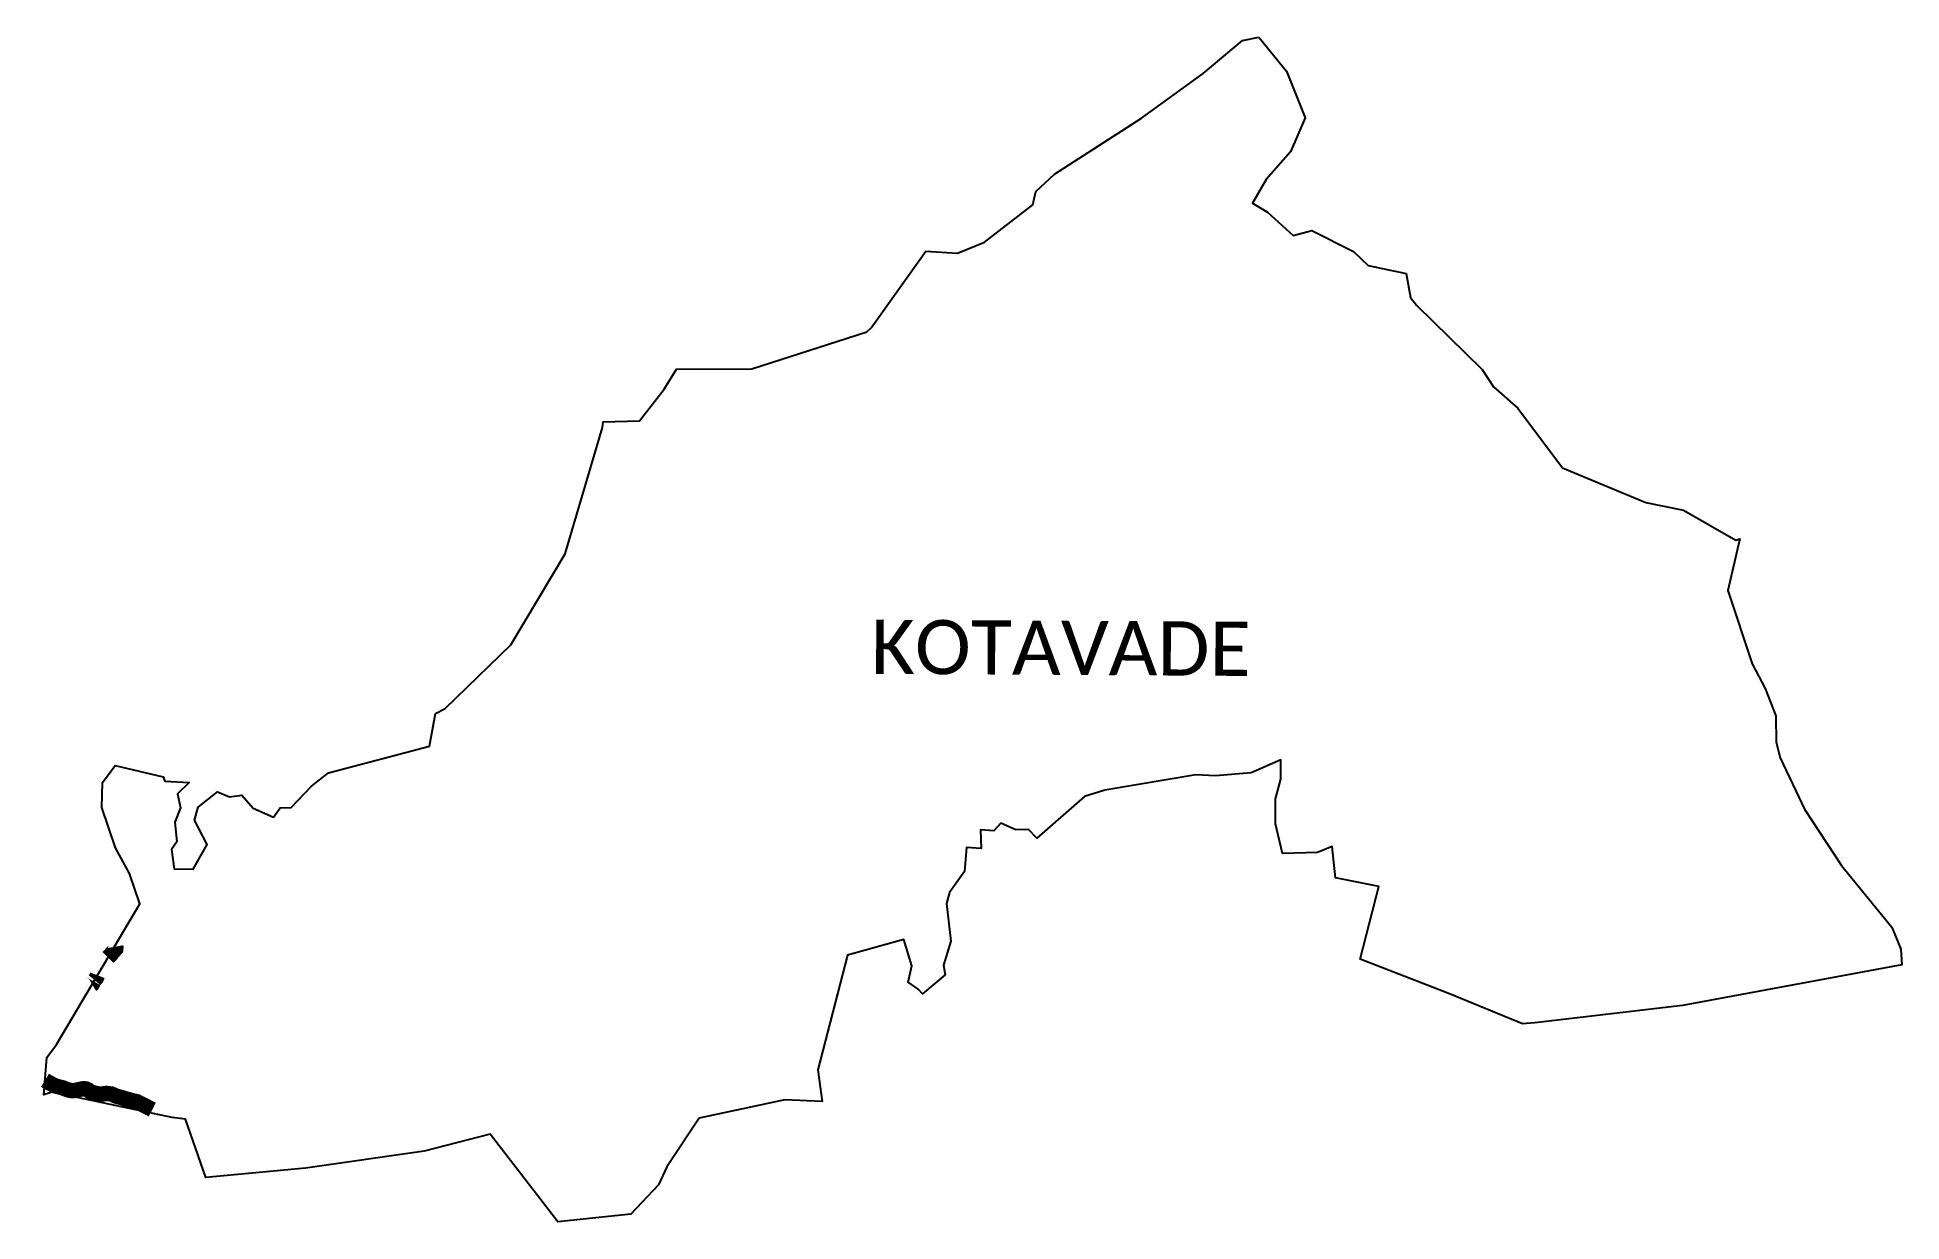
# Model space of a CAD drawing. Header units: metres. Extents: x 317372 to 323421, y 1888698 to 1892541.
import ezdxf

# ---------------------------------------------------------------- set-up
doc = ezdxf.new("R2010")
doc.units = ezdxf.units.M
for name, color, linetype in [('NATURALLY PROTECTED', 3, 'Continuous'), ('village', 3, 'Continuous'), ('VILLAGE NAME', 250, 'Continuous')]:
    doc.layers.add(name, color=color, linetype=linetype)
doc.styles.get("Standard").update_dxf_attribs({"font": 'simplex.shx'})

msp = doc.modelspace()

# ---------------------------------------------------------------- linework, layer by layer
at = {"layer": 'NATURALLY PROTECTED', "const_width": 50, "flags": 128}
for points in [[(317626.3, 1889591), (317626.3, 1889591), (317626.7, 1889588.8), (317626.1, 1889583.3), (317614.5, 1889570.4), (317611.1, 1889565.2), (317601.4, 1889556.2), (317601.1, 1889555.9)], [(317554.9, 1889477.9), (317549.9, 1889468.9), (317549.4, 1889468.6)], [(317566.7, 1889497.8), (317563.4, 1889489.2), (317557.5, 1889482.2)]]:
    msp.add_lwpolyline(points, dxfattribs=at)
at = {"layer": 'NATURALLY PROTECTED', "flags": 128}
msp.add_lwpolyline([(317396.6, 1889157.3, 50, 50, 0), (317407.1, 1889151, 50, 50, 0), (317429, 1889139.1, 50, 50, 0), (317445.8, 1889134.8, 50, 50, 0), (317454.9, 1889132.4, 50, 50, 0), (317463.6, 1889128.8, 50, 50, 0), (317473.4, 1889125.5, 50, 50, 0), (317481.9, 1889123.9, 50, 50, 0), (317488.2, 1889123.5, 50, 50, 0), (317497.9, 1889124.8, 50, 50, 0), (317511.1, 1889128.1, 50, 50, 0), (317521.2, 1889129.9, 50, 50, 0), (317529.8, 1889129.2, 50, 50, 0), (317536.5, 1889126.1, 50, 50, 0), (317543.3, 1889120.3, 50, 50, 0), (317552.3, 1889116.8, 50, 50, 0), (317563.7, 1889114.2, 50, 50, 0), (317574.2, 1889112.2, 50, 50, 0), (317581.8, 1889112.2, 50, 50, 0), (317590.3, 1889114.2, 50, 50, 0), (317598.6, 1889114.4, 50, 50, 0), (317611.5, 1889112.9, 50, 50, 0), (317620, 1889109.5, 50, 50, 0), (317626.1, 1889106, 50, 50, 0), (317636.7, 1889103.4, 50, 50, 0), (317652.3, 1889099, 50, 50, 0), (317677.1, 1889091.7, 50, 50, 0), (317691.5, 1889088.4, 50, 50, 0), (317695.6, 1889087.4, 50, 50, 0), (317744.9, 1889062.2, 0, 0, 0)], format="xyseb", dxfattribs=at)
at = {"layer": 'village', "color": 4}
for points in [[(321335.4, 1892540.8), (321424.4, 1892430.6), (321485.8, 1892279.4), (321437.4, 1892169), (321358.9, 1892079.6), (321315, 1892002.5), (321363, 1891974), (321446.7, 1891898), (321507, 1891913.6), (321642.2, 1891845.6), (321689.5, 1891800), (321812.6, 1891774.3), (321826.8, 1891696.4), (321846.6, 1891672.2), (322060.1, 1891463.1), (322096.9, 1891406.4), (322175.8, 1891338), (322320.5, 1891144), (322591.1, 1891031.2), (322712.4, 1891006.3), (322883.2, 1890909.3), (322895.5, 1890913.4), (322856.6, 1890745.7), (322935.6, 1890507.8), (322978.2, 1890428.6), (323012.9, 1890339.4), (323013.9, 1890253.9), (323026.3, 1890203.3), (323105.8, 1890036.4), (323225.5, 1889853.6), (323389, 1889653.8), (323417.7, 1889582.9), (323420.9, 1889531.8), (322709.7, 1889399.7), (322230.2, 1889343.1), (322190.7, 1889340.7), (321953.5, 1889438.2), (321664.1, 1889550.4), (321724.4, 1889786), (321584.2, 1889813.5), (321573.2, 1889915.7), (321525.3, 1889896.7), (321412.3, 1889893), (321388.6, 1889989.7), (321389.6, 1890070.8), (321406.3, 1890133.6), (321406.3, 1890197), (321309.8, 1890154.7), (321194.6, 1890144.6), (321130.4, 1890147.7), (320835.1, 1890098.7), (320769.9, 1890078.1), (320614.8, 1889942.8), (320587.4, 1889971), (320546.9, 1889969.4), (320498, 1889991.5), (320475.6, 1889966.8), (320431.5, 1889969.2), (320434.2, 1889909.5), (320386.1, 1889912.3), (320380.4, 1889834.3), (320331.1, 1889766.8), (320322, 1889730.3), (320335.6, 1889608.1), (320311.6, 1889530.6), (320317.6, 1889499.3), (320244, 1889438.1), (320229.6, 1889453.3), (320196.9, 1889475.5), (320209.4, 1889528.6), (320183.7, 1889614.2), (320000.1, 1889563.3), (319903.7, 1889190.9), (319917.8, 1889088.2), (319797.2, 1889094.3), (319518.9, 1889034.5), (319414.1, 1888876.1), (319387, 1888817.9), (319297.5, 1888722.8), (319060.4, 1888698.5), (318841.3, 1888982.2), (318626.4, 1888927.1), (318241.8, 1888872), (317918.1, 1888842), (317852.7, 1889031), (317809.1, 1889037), (317418.6, 1889118.7), (317392.9, 1889109.8), (317402.4, 1889231.5), (317433.7, 1889273.2), (317704.1, 1889729.7), (317670.5, 1889827.9), (317625, 1889911.6), (317581.1, 1890042), (317583.7, 1890123.5), (317623.9, 1890178.7), (317780.5, 1890141.7), (317785.2, 1890127.4), (317864.6, 1890123.3), (317826.8, 1890086), (317836.1, 1890041.6), (317817.5, 1889994.6), (317824, 1889930.6), (317807.2, 1889906.2), (317815.6, 1889842.8), (317877.8, 1889841.7), (317922.5, 1889922), (317881.8, 1890000.7), (317894, 1890043.5), (317956.4, 1890093.4), (317995.8, 1890077), (318035.5, 1890082.4), (318071.7, 1890040), (318138.5, 1890010.9), (318159.8, 1890041.4), (318195.5, 1890042.2), (318261.7, 1890111.9), (318316.4, 1890154.4), (318643.7, 1890240.9), (318663.2, 1890346.9), (318695.1, 1890362.9), (318908.4, 1890570), (319084.9, 1890864.7), (319205.1, 1891275.4), (319207.6, 1891292.9), (319325.1, 1891296.4), (319405.1, 1891399.1), (319445.8, 1891464.4), (319690.4, 1891465.1), (320062.7, 1891585.5), (320076.8, 1891598.2), (320254.1, 1891847.2), (320357.8, 1891840.9), (320444.6, 1891876.4), (320601.3, 1891997.7), (320611.5, 1892040.2), (320672.4, 1892096.7), (320954.1, 1892278.2), (321154.4, 1892423.7), (321281.8, 1892530.1)], [(321281.8, 1892530.1), (321335.4, 1892540.8)]]:
    msp.add_lwpolyline(points, dxfattribs=at)

# ---------------------------------------------------------------- texts
at = {"layer": 'VILLAGE NAME', "insert": (320077.4, 1890651.6), "char_height": 175.757, "attachment_point": 1, "rotation": 359.67619}
msp.add_mtext_dynamic_manual_height_columns('{\\fCalibri|b0|i0|c0|p34;KOTAVADE}', width=2071.906, gutter_width=878.8, heights=[0], dxfattribs=at)

doc.saveas('drawing.dxf')
